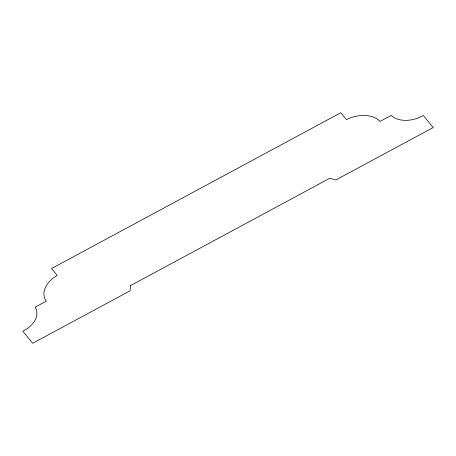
<?xml version="1.0" encoding="UTF-8"?>
<svg xmlns="http://www.w3.org/2000/svg" width="456" height="456" viewBox="0 0 456 456"><rect width="100%" height="100%" fill="white"/><g stroke="black" fill="none" stroke-linecap="round" stroke-linejoin="round"><path stroke-width="0.68" d="M130.427 285.655L130.046 290.831L32.701 343.265L22.8 331.216A24.521 16.405 -18.7 0 0 35.146 307.179L46.273 301.188A26.847 17.961 -18.7 0 1 57.205 275.43L51.545 268.544L340.792 112.735L346.452 119.62A26.847 17.961 -18.7 0 1 380.019 121.41L391.145 115.414A24.521 16.405 -18.7 0 0 423.299 115.482L433.2 127.532L335.855 179.966L329.813 178.25L130.427 285.655"/></g></svg>
